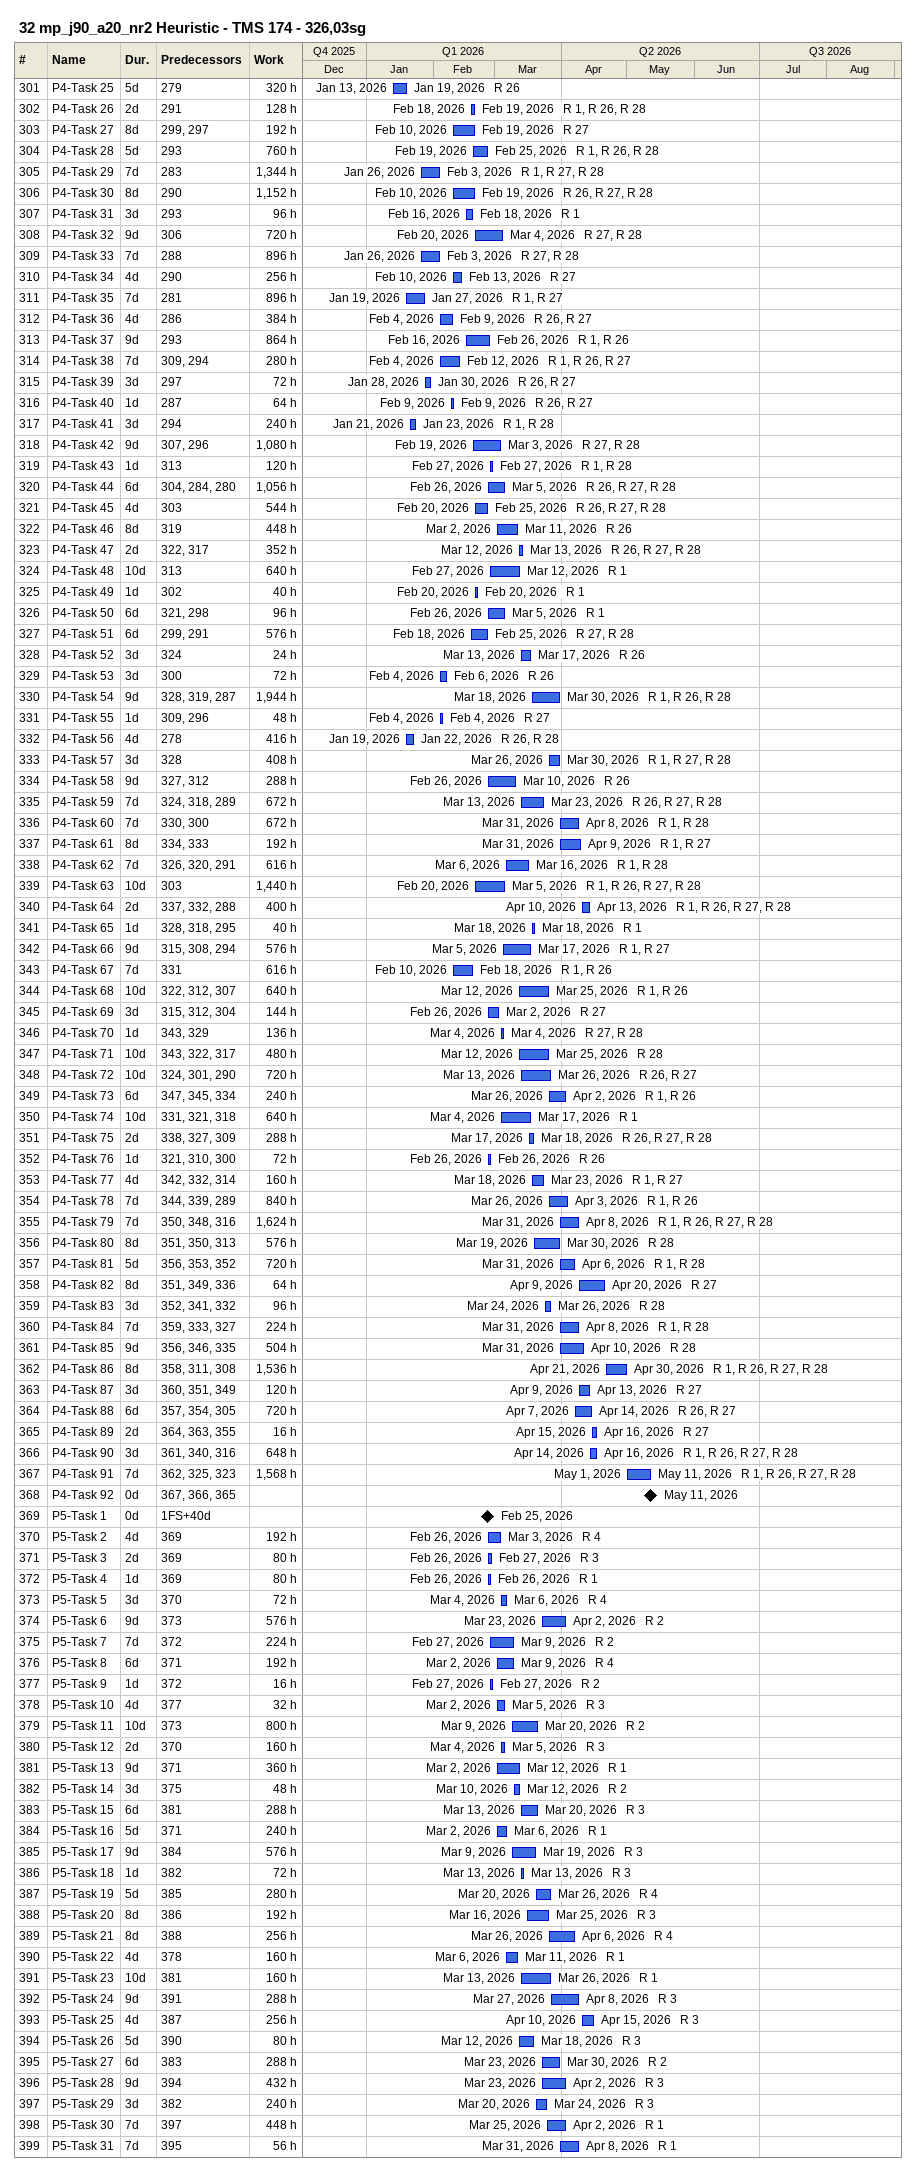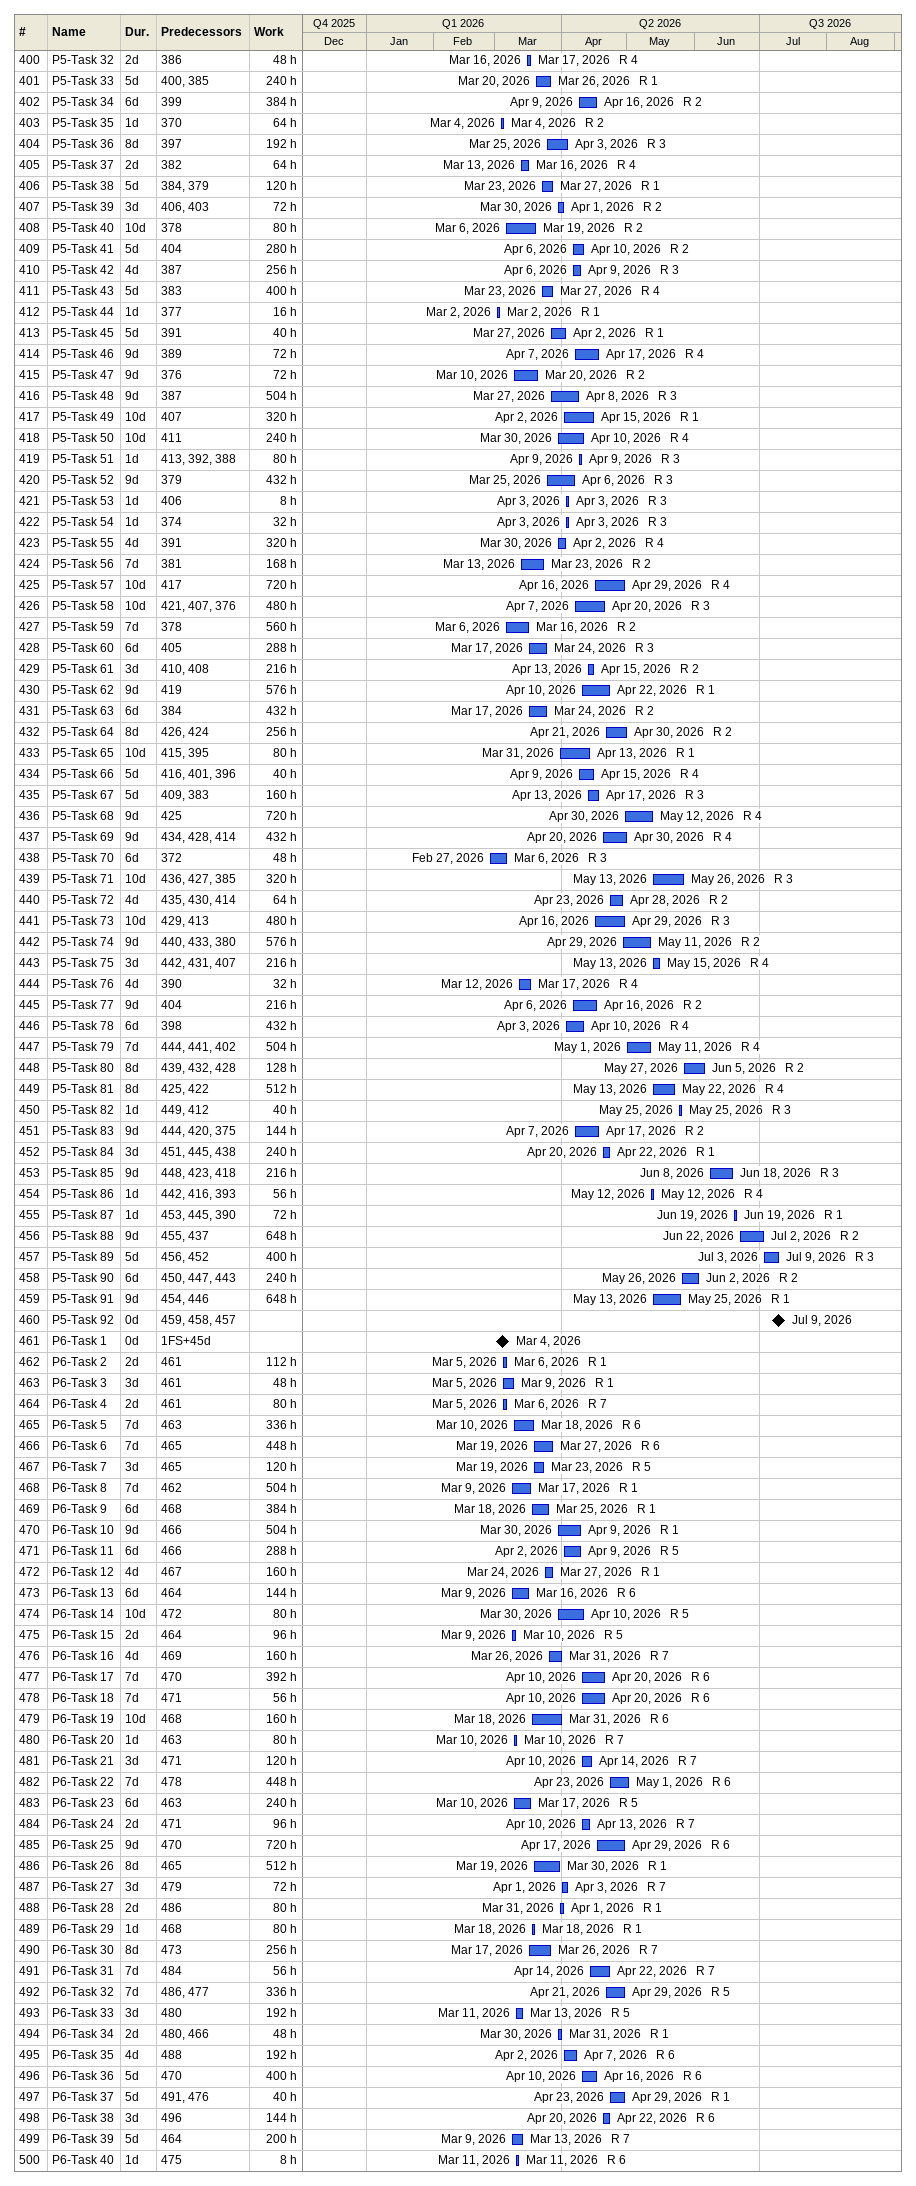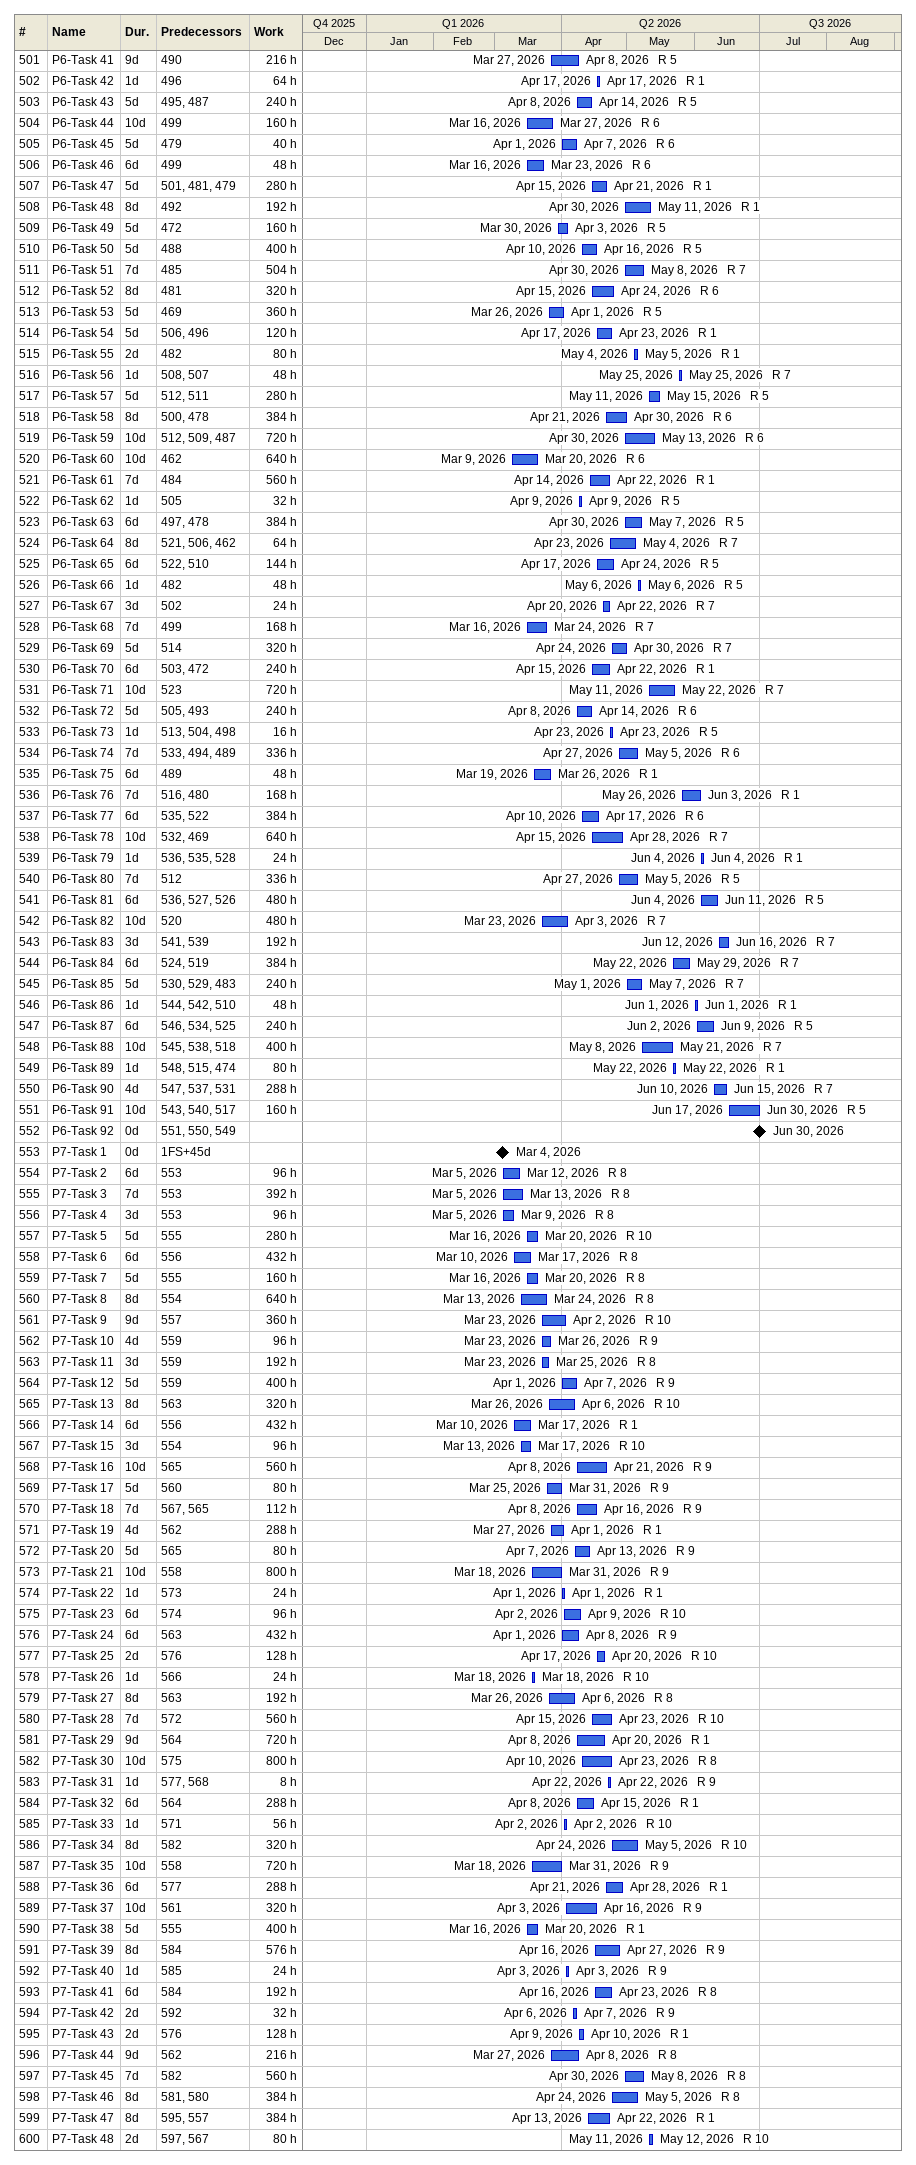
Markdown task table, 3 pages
32 mp_j90_a20_nr2 Heuristic - TMS 174 - 326,03sg

| ID | Task | Duration | Start | Finish | Predecessors | Resources | Work (h) |
|---|---|---|---|---|---|---|---|
| 301 | P4-Task 25 | 5d | 2026-01-13 | 2026-01-19 | 279 | R 26 | 320 |
| 302 | P4-Task 26 | 2d | 2026-02-18 | 2026-02-19 | 291 | R 1, R 26, R 28 | 128 |
| 303 | P4-Task 27 | 8d | 2026-02-10 | 2026-02-19 | 299, 297 | R 27 | 192 |
| 304 | P4-Task 28 | 5d | 2026-02-19 | 2026-02-25 | 293 | R 1, R 26, R 28 | 760 |
| 305 | P4-Task 29 | 7d | 2026-01-26 | 2026-02-03 | 283 | R 1, R 27, R 28 | 1344 |
| 306 | P4-Task 30 | 8d | 2026-02-10 | 2026-02-19 | 290 | R 26, R 27, R 28 | 1152 |
| 307 | P4-Task 31 | 3d | 2026-02-16 | 2026-02-18 | 293 | R 1 | 96 |
| 308 | P4-Task 32 | 9d | 2026-02-20 | 2026-03-04 | 306 | R 27, R 28 | 720 |
| 309 | P4-Task 33 | 7d | 2026-01-26 | 2026-02-03 | 288 | R 27, R 28 | 896 |
| 310 | P4-Task 34 | 4d | 2026-02-10 | 2026-02-13 | 290 | R 27 | 256 |
| 311 | P4-Task 35 | 7d | 2026-01-19 | 2026-01-27 | 281 | R 1, R 27 | 896 |
| 312 | P4-Task 36 | 4d | 2026-02-04 | 2026-02-09 | 286 | R 26, R 27 | 384 |
| 313 | P4-Task 37 | 9d | 2026-02-16 | 2026-02-26 | 293 | R 1, R 26 | 864 |
| 314 | P4-Task 38 | 7d | 2026-02-04 | 2026-02-12 | 309, 294 | R 1, R 26, R 27 | 280 |
| 315 | P4-Task 39 | 3d | 2026-01-28 | 2026-01-30 | 297 | R 26, R 27 | 72 |
| 316 | P4-Task 40 | 1d | 2026-02-09 | 2026-02-09 | 287 | R 26, R 27 | 64 |
| 317 | P4-Task 41 | 3d | 2026-01-21 | 2026-01-23 | 294 | R 1, R 28 | 240 |
| 318 | P4-Task 42 | 9d | 2026-02-19 | 2026-03-03 | 307, 296 | R 27, R 28 | 1080 |
| 319 | P4-Task 43 | 1d | 2026-02-27 | 2026-02-27 | 313 | R 1, R 28 | 120 |
| 320 | P4-Task 44 | 6d | 2026-02-26 | 2026-03-05 | 304, 284, 280 | R 26, R 27, R 28 | 1056 |
| 321 | P4-Task 45 | 4d | 2026-02-20 | 2026-02-25 | 303 | R 26, R 27, R 28 | 544 |
| 322 | P4-Task 46 | 8d | 2026-03-02 | 2026-03-11 | 319 | R 26 | 448 |
| 323 | P4-Task 47 | 2d | 2026-03-12 | 2026-03-13 | 322, 317 | R 26, R 27, R 28 | 352 |
| 324 | P4-Task 48 | 10d | 2026-02-27 | 2026-03-12 | 313 | R 1 | 640 |
| 325 | P4-Task 49 | 1d | 2026-02-20 | 2026-02-20 | 302 | R 1 | 40 |
| 326 | P4-Task 50 | 6d | 2026-02-26 | 2026-03-05 | 321, 298 | R 1 | 96 |
| 327 | P4-Task 51 | 6d | 2026-02-18 | 2026-02-25 | 299, 291 | R 27, R 28 | 576 |
| 328 | P4-Task 52 | 3d | 2026-03-13 | 2026-03-17 | 324 | R 26 | 24 |
| 329 | P4-Task 53 | 3d | 2026-02-04 | 2026-02-06 | 300 | R 26 | 72 |
| 330 | P4-Task 54 | 9d | 2026-03-18 | 2026-03-30 | 328, 319, 287 | R 1, R 26, R 28 | 1944 |
| 331 | P4-Task 55 | 1d | 2026-02-04 | 2026-02-04 | 309, 296 | R 27 | 48 |
| 332 | P4-Task 56 | 4d | 2026-01-19 | 2026-01-22 | 278 | R 26, R 28 | 416 |
| 333 | P4-Task 57 | 3d | 2026-03-26 | 2026-03-30 | 328 | R 1, R 27, R 28 | 408 |
| 334 | P4-Task 58 | 9d | 2026-02-26 | 2026-03-10 | 327, 312 | R 26 | 288 |
| 335 | P4-Task 59 | 7d | 2026-03-13 | 2026-03-23 | 324, 318, 289 | R 26, R 27, R 28 | 672 |
| 336 | P4-Task 60 | 7d | 2026-03-31 | 2026-04-08 | 330, 300 | R 1, R 28 | 672 |
| 337 | P4-Task 61 | 8d | 2026-03-31 | 2026-04-09 | 334, 333 | R 1, R 27 | 192 |
| 338 | P4-Task 62 | 7d | 2026-03-06 | 2026-03-16 | 326, 320, 291 | R 1, R 28 | 616 |
| 339 | P4-Task 63 | 10d | 2026-02-20 | 2026-03-05 | 303 | R 1, R 26, R 27, R 28 | 1440 |
| 340 | P4-Task 64 | 2d | 2026-04-10 | 2026-04-13 | 337, 332, 288 | R 1, R 26, R 27, R 28 | 400 |
| 341 | P4-Task 65 | 1d | 2026-03-18 | 2026-03-18 | 328, 318, 295 | R 1 | 40 |
| 342 | P4-Task 66 | 9d | 2026-03-05 | 2026-03-17 | 315, 308, 294 | R 1, R 27 | 576 |
| 343 | P4-Task 67 | 7d | 2026-02-10 | 2026-02-18 | 331 | R 1, R 26 | 616 |
| 344 | P4-Task 68 | 10d | 2026-03-12 | 2026-03-25 | 322, 312, 307 | R 1, R 26 | 640 |
| 345 | P4-Task 69 | 3d | 2026-02-26 | 2026-03-02 | 315, 312, 304 | R 27 | 144 |
| 346 | P4-Task 70 | 1d | 2026-03-04 | 2026-03-04 | 343, 329 | R 27, R 28 | 136 |
| 347 | P4-Task 71 | 10d | 2026-03-12 | 2026-03-25 | 343, 322, 317 | R 28 | 480 |
| 348 | P4-Task 72 | 10d | 2026-03-13 | 2026-03-26 | 324, 301, 290 | R 26, R 27 | 720 |
| 349 | P4-Task 73 | 6d | 2026-03-26 | 2026-04-02 | 347, 345, 334 | R 1, R 26 | 240 |
| 350 | P4-Task 74 | 10d | 2026-03-04 | 2026-03-17 | 331, 321, 318 | R 1 | 640 |
| 351 | P4-Task 75 | 2d | 2026-03-17 | 2026-03-18 | 338, 327, 309 | R 26, R 27, R 28 | 288 |
| 352 | P4-Task 76 | 1d | 2026-02-26 | 2026-02-26 | 321, 310, 300 | R 26 | 72 |
| 353 | P4-Task 77 | 4d | 2026-03-18 | 2026-03-23 | 342, 332, 314 | R 1, R 27 | 160 |
| 354 | P4-Task 78 | 7d | 2026-03-26 | 2026-04-03 | 344, 339, 289 | R 1, R 26 | 840 |
| 355 | P4-Task 79 | 7d | 2026-03-31 | 2026-04-08 | 350, 348, 316 | R 1, R 26, R 27, R 28 | 1624 |
| 356 | P4-Task 80 | 8d | 2026-03-19 | 2026-03-30 | 351, 350, 313 | R 28 | 576 |
| 357 | P4-Task 81 | 5d | 2026-03-31 | 2026-04-06 | 356, 353, 352 | R 1, R 28 | 720 |
| 358 | P4-Task 82 | 8d | 2026-04-09 | 2026-04-20 | 351, 349, 336 | R 27 | 64 |
| 359 | P4-Task 83 | 3d | 2026-03-24 | 2026-03-26 | 352, 341, 332 | R 28 | 96 |
| 360 | P4-Task 84 | 7d | 2026-03-31 | 2026-04-08 | 359, 333, 327 | R 1, R 28 | 224 |
| 361 | P4-Task 85 | 9d | 2026-03-31 | 2026-04-10 | 356, 346, 335 | R 28 | 504 |
| 362 | P4-Task 86 | 8d | 2026-04-21 | 2026-04-30 | 358, 311, 308 | R 1, R 26, R 27, R 28 | 1536 |
| 363 | P4-Task 87 | 3d | 2026-04-09 | 2026-04-13 | 360, 351, 349 | R 27 | 120 |
| 364 | P4-Task 88 | 6d | 2026-04-07 | 2026-04-14 | 357, 354, 305 | R 26, R 27 | 720 |
| 365 | P4-Task 89 | 2d | 2026-04-15 | 2026-04-16 | 364, 363, 355 | R 27 | 16 |
| 366 | P4-Task 90 | 3d | 2026-04-14 | 2026-04-16 | 361, 340, 316 | R 1, R 26, R 27, R 28 | 648 |
| 367 | P4-Task 91 | 7d | 2026-05-01 | 2026-05-11 | 362, 325, 323 | R 1, R 26, R 27, R 28 | 1568 |
| 368 | P4-Task 92 | 0d | 2026-05-11 | 2026-05-11 | 367, 366, 365 |  |  |
| 369 | P5-Task 1 | 0d | 2026-02-25 | 2026-02-25 | 1FS+40d |  |  |
| 370 | P5-Task 2 | 4d | 2026-02-26 | 2026-03-03 | 369 | R 4 | 192 |
| 371 | P5-Task 3 | 2d | 2026-02-26 | 2026-02-27 | 369 | R 3 | 80 |
| 372 | P5-Task 4 | 1d | 2026-02-26 | 2026-02-26 | 369 | R 1 | 80 |
| 373 | P5-Task 5 | 3d | 2026-03-04 | 2026-03-06 | 370 | R 4 | 72 |
| 374 | P5-Task 6 | 9d | 2026-03-23 | 2026-04-02 | 373 | R 2 | 576 |
| 375 | P5-Task 7 | 7d | 2026-02-27 | 2026-03-09 | 372 | R 2 | 224 |
| 376 | P5-Task 8 | 6d | 2026-03-02 | 2026-03-09 | 371 | R 4 | 192 |
| 377 | P5-Task 9 | 1d | 2026-02-27 | 2026-02-27 | 372 | R 2 | 16 |
| 378 | P5-Task 10 | 4d | 2026-03-02 | 2026-03-05 | 377 | R 3 | 32 |
| 379 | P5-Task 11 | 10d | 2026-03-09 | 2026-03-20 | 373 | R 2 | 800 |
| 380 | P5-Task 12 | 2d | 2026-03-04 | 2026-03-05 | 370 | R 3 | 160 |
| 381 | P5-Task 13 | 9d | 2026-03-02 | 2026-03-12 | 371 | R 1 | 360 |
| 382 | P5-Task 14 | 3d | 2026-03-10 | 2026-03-12 | 375 | R 2 | 48 |
| 383 | P5-Task 15 | 6d | 2026-03-13 | 2026-03-20 | 381 | R 3 | 288 |
| 384 | P5-Task 16 | 5d | 2026-03-02 | 2026-03-06 | 371 | R 1 | 240 |
| 385 | P5-Task 17 | 9d | 2026-03-09 | 2026-03-19 | 384 | R 3 | 576 |
| 386 | P5-Task 18 | 1d | 2026-03-13 | 2026-03-13 | 382 | R 3 | 72 |
| 387 | P5-Task 19 | 5d | 2026-03-20 | 2026-03-26 | 385 | R 4 | 280 |
| 388 | P5-Task 20 | 8d | 2026-03-16 | 2026-03-25 | 386 | R 3 | 192 |
| 389 | P5-Task 21 | 8d | 2026-03-26 | 2026-04-06 | 388 | R 4 | 256 |
| 390 | P5-Task 22 | 4d | 2026-03-06 | 2026-03-11 | 378 | R 1 | 160 |
| 391 | P5-Task 23 | 10d | 2026-03-13 | 2026-03-26 | 381 | R 1 | 160 |
| 392 | P5-Task 24 | 9d | 2026-03-27 | 2026-04-08 | 391 | R 3 | 288 |
| 393 | P5-Task 25 | 4d | 2026-04-10 | 2026-04-15 | 387 | R 3 | 256 |
| 394 | P5-Task 26 | 5d | 2026-03-12 | 2026-03-18 | 390 | R 3 | 80 |
| 395 | P5-Task 27 | 6d | 2026-03-23 | 2026-03-30 | 383 | R 2 | 288 |
| 396 | P5-Task 28 | 9d | 2026-03-23 | 2026-04-02 | 394 | R 3 | 432 |
| 397 | P5-Task 29 | 3d | 2026-03-20 | 2026-03-24 | 382 | R 3 | 240 |
| 398 | P5-Task 30 | 7d | 2026-03-25 | 2026-04-02 | 397 | R 1 | 448 |
| 399 | P5-Task 31 | 7d | 2026-03-31 | 2026-04-08 | 395 | R 1 | 56 |
| 400 | P5-Task 32 | 2d | 2026-03-16 | 2026-03-17 | 386 | R 4 | 48 |
| 401 | P5-Task 33 | 5d | 2026-03-20 | 2026-03-26 | 400, 385 | R 1 | 240 |
| 402 | P5-Task 34 | 6d | 2026-04-09 | 2026-04-16 | 399 | R 2 | 384 |
| 403 | P5-Task 35 | 1d | 2026-03-04 | 2026-03-04 | 370 | R 2 | 64 |
| 404 | P5-Task 36 | 8d | 2026-03-25 | 2026-04-03 | 397 | R 3 | 192 |
| 405 | P5-Task 37 | 2d | 2026-03-13 | 2026-03-16 | 382 | R 4 | 64 |
| 406 | P5-Task 38 | 5d | 2026-03-23 | 2026-03-27 | 384, 379 | R 1 | 120 |
| 407 | P5-Task 39 | 3d | 2026-03-30 | 2026-04-01 | 406, 403 | R 2 | 72 |
| 408 | P5-Task 40 | 10d | 2026-03-06 | 2026-03-19 | 378 | R 2 | 80 |
| 409 | P5-Task 41 | 5d | 2026-04-06 | 2026-04-10 | 404 | R 2 | 280 |
| 410 | P5-Task 42 | 4d | 2026-04-06 | 2026-04-09 | 387 | R 3 | 256 |
| 411 | P5-Task 43 | 5d | 2026-03-23 | 2026-03-27 | 383 | R 4 | 400 |
| 412 | P5-Task 44 | 1d | 2026-03-02 | 2026-03-02 | 377 | R 1 | 16 |
| 413 | P5-Task 45 | 5d | 2026-03-27 | 2026-04-02 | 391 | R 1 | 40 |
| 414 | P5-Task 46 | 9d | 2026-04-07 | 2026-04-17 | 389 | R 4 | 72 |
| 415 | P5-Task 47 | 9d | 2026-03-10 | 2026-03-20 | 376 | R 2 | 72 |
| 416 | P5-Task 48 | 9d | 2026-03-27 | 2026-04-08 | 387 | R 3 | 504 |
| 417 | P5-Task 49 | 10d | 2026-04-02 | 2026-04-15 | 407 | R 1 | 320 |
| 418 | P5-Task 50 | 10d | 2026-03-30 | 2026-04-10 | 411 | R 4 | 240 |
| 419 | P5-Task 51 | 1d | 2026-04-09 | 2026-04-09 | 413, 392, 388 | R 3 | 80 |
| 420 | P5-Task 52 | 9d | 2026-03-25 | 2026-04-06 | 379 | R 3 | 432 |
| 421 | P5-Task 53 | 1d | 2026-04-03 | 2026-04-03 | 406 | R 3 | 8 |
| 422 | P5-Task 54 | 1d | 2026-04-03 | 2026-04-03 | 374 | R 3 | 32 |
| 423 | P5-Task 55 | 4d | 2026-03-30 | 2026-04-02 | 391 | R 4 | 320 |
| 424 | P5-Task 56 | 7d | 2026-03-13 | 2026-03-23 | 381 | R 2 | 168 |
| 425 | P5-Task 57 | 10d | 2026-04-16 | 2026-04-29 | 417 | R 4 | 720 |
| 426 | P5-Task 58 | 10d | 2026-04-07 | 2026-04-20 | 421, 407, 376 | R 3 | 480 |
| 427 | P5-Task 59 | 7d | 2026-03-06 | 2026-03-16 | 378 | R 2 | 560 |
| 428 | P5-Task 60 | 6d | 2026-03-17 | 2026-03-24 | 405 | R 3 | 288 |
| 429 | P5-Task 61 | 3d | 2026-04-13 | 2026-04-15 | 410, 408 | R 2 | 216 |
| 430 | P5-Task 62 | 9d | 2026-04-10 | 2026-04-22 | 419 | R 1 | 576 |
| 431 | P5-Task 63 | 6d | 2026-03-17 | 2026-03-24 | 384 | R 2 | 432 |
| 432 | P5-Task 64 | 8d | 2026-04-21 | 2026-04-30 | 426, 424 | R 2 | 256 |
| 433 | P5-Task 65 | 10d | 2026-03-31 | 2026-04-13 | 415, 395 | R 1 | 80 |
| 434 | P5-Task 66 | 5d | 2026-04-09 | 2026-04-15 | 416, 401, 396 | R 4 | 40 |
| 435 | P5-Task 67 | 5d | 2026-04-13 | 2026-04-17 | 409, 383 | R 3 | 160 |
| 436 | P5-Task 68 | 9d | 2026-04-30 | 2026-05-12 | 425 | R 4 | 720 |
| 437 | P5-Task 69 | 9d | 2026-04-20 | 2026-04-30 | 434, 428, 414 | R 4 | 432 |
| 438 | P5-Task 70 | 6d | 2026-02-27 | 2026-03-06 | 372 | R 3 | 48 |
| 439 | P5-Task 71 | 10d | 2026-05-13 | 2026-05-26 | 436, 427, 385 | R 3 | 320 |
| 440 | P5-Task 72 | 4d | 2026-04-23 | 2026-04-28 | 435, 430, 414 | R 2 | 64 |
| 441 | P5-Task 73 | 10d | 2026-04-16 | 2026-04-29 | 429, 413 | R 3 | 480 |
| 442 | P5-Task 74 | 9d | 2026-04-29 | 2026-05-11 | 440, 433, 380 | R 2 | 576 |
| 443 | P5-Task 75 | 3d | 2026-05-13 | 2026-05-15 | 442, 431, 407 | R 4 | 216 |
| 444 | P5-Task 76 | 4d | 2026-03-12 | 2026-03-17 | 390 | R 4 | 32 |
| 445 | P5-Task 77 | 9d | 2026-04-06 | 2026-04-16 | 404 | R 2 | 216 |
| 446 | P5-Task 78 | 6d | 2026-04-03 | 2026-04-10 | 398 | R 4 | 432 |
| 447 | P5-Task 79 | 7d | 2026-05-01 | 2026-05-11 | 444, 441, 402 | R 4 | 504 |
| 448 | P5-Task 80 | 8d | 2026-05-27 | 2026-06-05 | 439, 432, 428 | R 2 | 128 |
| 449 | P5-Task 81 | 8d | 2026-05-13 | 2026-05-22 | 425, 422 | R 4 | 512 |
| 450 | P5-Task 82 | 1d | 2026-05-25 | 2026-05-25 | 449, 412 | R 3 | 40 |
| 451 | P5-Task 83 | 9d | 2026-04-07 | 2026-04-17 | 444, 420, 375 | R 2 | 144 |
| 452 | P5-Task 84 | 3d | 2026-04-20 | 2026-04-22 | 451, 445, 438 | R 1 | 240 |
| 453 | P5-Task 85 | 9d | 2026-06-08 | 2026-06-18 | 448, 423, 418 | R 3 | 216 |
| 454 | P5-Task 86 | 1d | 2026-05-12 | 2026-05-12 | 442, 416, 393 | R 4 | 56 |
| 455 | P5-Task 87 | 1d | 2026-06-19 | 2026-06-19 | 453, 445, 390 | R 1 | 72 |
| 456 | P5-Task 88 | 9d | 2026-06-22 | 2026-07-02 | 455, 437 | R 2 | 648 |
| 457 | P5-Task 89 | 5d | 2026-07-03 | 2026-07-09 | 456, 452 | R 3 | 400 |
| 458 | P5-Task 90 | 6d | 2026-05-26 | 2026-06-02 | 450, 447, 443 | R 2 | 240 |
| 459 | P5-Task 91 | 9d | 2026-05-13 | 2026-05-25 | 454, 446 | R 1 | 648 |
| 460 | P5-Task 92 | 0d | 2026-07-09 | 2026-07-09 | 459, 458, 457 |  |  |
| 461 | P6-Task 1 | 0d | 2026-03-04 | 2026-03-04 | 1FS+45d |  |  |
| 462 | P6-Task 2 | 2d | 2026-03-05 | 2026-03-06 | 461 | R 1 | 112 |
| 463 | P6-Task 3 | 3d | 2026-03-05 | 2026-03-09 | 461 | R 1 | 48 |
| 464 | P6-Task 4 | 2d | 2026-03-05 | 2026-03-06 | 461 | R 7 | 80 |
| 465 | P6-Task 5 | 7d | 2026-03-10 | 2026-03-18 | 463 | R 6 | 336 |
| 466 | P6-Task 6 | 7d | 2026-03-19 | 2026-03-27 | 465 | R 6 | 448 |
| 467 | P6-Task 7 | 3d | 2026-03-19 | 2026-03-23 | 465 | R 5 | 120 |
| 468 | P6-Task 8 | 7d | 2026-03-09 | 2026-03-17 | 462 | R 1 | 504 |
| 469 | P6-Task 9 | 6d | 2026-03-18 | 2026-03-25 | 468 | R 1 | 384 |
| 470 | P6-Task 10 | 9d | 2026-03-30 | 2026-04-09 | 466 | R 1 | 504 |
| 471 | P6-Task 11 | 6d | 2026-04-02 | 2026-04-09 | 466 | R 5 | 288 |
| 472 | P6-Task 12 | 4d | 2026-03-24 | 2026-03-27 | 467 | R 1 | 160 |
| 473 | P6-Task 13 | 6d | 2026-03-09 | 2026-03-16 | 464 | R 6 | 144 |
| 474 | P6-Task 14 | 10d | 2026-03-30 | 2026-04-10 | 472 | R 5 | 80 |
| 475 | P6-Task 15 | 2d | 2026-03-09 | 2026-03-10 | 464 | R 5 | 96 |
| 476 | P6-Task 16 | 4d | 2026-03-26 | 2026-03-31 | 469 | R 7 | 160 |
| 477 | P6-Task 17 | 7d | 2026-04-10 | 2026-04-20 | 470 | R 6 | 392 |
| 478 | P6-Task 18 | 7d | 2026-04-10 | 2026-04-20 | 471 | R 6 | 56 |
| 479 | P6-Task 19 | 10d | 2026-03-18 | 2026-03-31 | 468 | R 6 | 160 |
| 480 | P6-Task 20 | 1d | 2026-03-10 | 2026-03-10 | 463 | R 7 | 80 |
| 481 | P6-Task 21 | 3d | 2026-04-10 | 2026-04-14 | 471 | R 7 | 120 |
| 482 | P6-Task 22 | 7d | 2026-04-23 | 2026-05-01 | 478 | R 6 | 448 |
| 483 | P6-Task 23 | 6d | 2026-03-10 | 2026-03-17 | 463 | R 5 | 240 |
| 484 | P6-Task 24 | 2d | 2026-04-10 | 2026-04-13 | 471 | R 7 | 96 |
| 485 | P6-Task 25 | 9d | 2026-04-17 | 2026-04-29 | 470 | R 6 | 720 |
| 486 | P6-Task 26 | 8d | 2026-03-19 | 2026-03-30 | 465 | R 1 | 512 |
| 487 | P6-Task 27 | 3d | 2026-04-01 | 2026-04-03 | 479 | R 7 | 72 |
| 488 | P6-Task 28 | 2d | 2026-03-31 | 2026-04-01 | 486 | R 1 | 80 |
| 489 | P6-Task 29 | 1d | 2026-03-18 | 2026-03-18 | 468 | R 1 | 80 |
| 490 | P6-Task 30 | 8d | 2026-03-17 | 2026-03-26 | 473 | R 7 | 256 |
| 491 | P6-Task 31 | 7d | 2026-04-14 | 2026-04-22 | 484 | R 7 | 56 |
| 492 | P6-Task 32 | 7d | 2026-04-21 | 2026-04-29 | 486, 477 | R 5 | 336 |
| 493 | P6-Task 33 | 3d | 2026-03-11 | 2026-03-13 | 480 | R 5 | 192 |
| 494 | P6-Task 34 | 2d | 2026-03-30 | 2026-03-31 | 480, 466 | R 1 | 48 |
| 495 | P6-Task 35 | 4d | 2026-04-02 | 2026-04-07 | 488 | R 6 | 192 |
| 496 | P6-Task 36 | 5d | 2026-04-10 | 2026-04-16 | 470 | R 6 | 400 |
| 497 | P6-Task 37 | 5d | 2026-04-23 | 2026-04-29 | 491, 476 | R 1 | 40 |
| 498 | P6-Task 38 | 3d | 2026-04-20 | 2026-04-22 | 496 | R 6 | 144 |
| 499 | P6-Task 39 | 5d | 2026-03-09 | 2026-03-13 | 464 | R 7 | 200 |
| 500 | P6-Task 40 | 1d | 2026-03-11 | 2026-03-11 | 475 | R 6 | 8 |
| 501 | P6-Task 41 | 9d | 2026-03-27 | 2026-04-08 | 490 | R 5 | 216 |
| 502 | P6-Task 42 | 1d | 2026-04-17 | 2026-04-17 | 496 | R 1 | 64 |
| 503 | P6-Task 43 | 5d | 2026-04-08 | 2026-04-14 | 495, 487 | R 5 | 240 |
| 504 | P6-Task 44 | 10d | 2026-03-16 | 2026-03-27 | 499 | R 6 | 160 |
| 505 | P6-Task 45 | 5d | 2026-04-01 | 2026-04-07 | 479 | R 6 | 40 |
| 506 | P6-Task 46 | 6d | 2026-03-16 | 2026-03-23 | 499 | R 6 | 48 |
| 507 | P6-Task 47 | 5d | 2026-04-15 | 2026-04-21 | 501, 481, 479 | R 1 | 280 |
| 508 | P6-Task 48 | 8d | 2026-04-30 | 2026-05-11 | 492 | R 1 | 192 |
| 509 | P6-Task 49 | 5d | 2026-03-30 | 2026-04-03 | 472 | R 5 | 160 |
| 510 | P6-Task 50 | 5d | 2026-04-10 | 2026-04-16 | 488 | R 5 | 400 |
| 511 | P6-Task 51 | 7d | 2026-04-30 | 2026-05-08 | 485 | R 7 | 504 |
| 512 | P6-Task 52 | 8d | 2026-04-15 | 2026-04-24 | 481 | R 6 | 320 |
| 513 | P6-Task 53 | 5d | 2026-03-26 | 2026-04-01 | 469 | R 5 | 360 |
| 514 | P6-Task 54 | 5d | 2026-04-17 | 2026-04-23 | 506, 496 | R 1 | 120 |
| 515 | P6-Task 55 | 2d | 2026-05-04 | 2026-05-05 | 482 | R 1 | 80 |
| 516 | P6-Task 56 | 1d | 2026-05-25 | 2026-05-25 | 508, 507 | R 7 | 48 |
| 517 | P6-Task 57 | 5d | 2026-05-11 | 2026-05-15 | 512, 511 | R 5 | 280 |
| 518 | P6-Task 58 | 8d | 2026-04-21 | 2026-04-30 | 500, 478 | R 6 | 384 |
| 519 | P6-Task 59 | 10d | 2026-04-30 | 2026-05-13 | 512, 509, 487 | R 6 | 720 |
| 520 | P6-Task 60 | 10d | 2026-03-09 | 2026-03-20 | 462 | R 6 | 640 |
| 521 | P6-Task 61 | 7d | 2026-04-14 | 2026-04-22 | 484 | R 1 | 560 |
| 522 | P6-Task 62 | 1d | 2026-04-09 | 2026-04-09 | 505 | R 5 | 32 |
| 523 | P6-Task 63 | 6d | 2026-04-30 | 2026-05-07 | 497, 478 | R 5 | 384 |
| 524 | P6-Task 64 | 8d | 2026-04-23 | 2026-05-04 | 521, 506, 462 | R 7 | 64 |
| 525 | P6-Task 65 | 6d | 2026-04-17 | 2026-04-24 | 522, 510 | R 5 | 144 |
| 526 | P6-Task 66 | 1d | 2026-05-06 | 2026-05-06 | 482 | R 5 | 48 |
| 527 | P6-Task 67 | 3d | 2026-04-20 | 2026-04-22 | 502 | R 7 | 24 |
| 528 | P6-Task 68 | 7d | 2026-03-16 | 2026-03-24 | 499 | R 7 | 168 |
| 529 | P6-Task 69 | 5d | 2026-04-24 | 2026-04-30 | 514 | R 7 | 320 |
| 530 | P6-Task 70 | 6d | 2026-04-15 | 2026-04-22 | 503, 472 | R 1 | 240 |
| 531 | P6-Task 71 | 10d | 2026-05-11 | 2026-05-22 | 523 | R 7 | 720 |
| 532 | P6-Task 72 | 5d | 2026-04-08 | 2026-04-14 | 505, 493 | R 6 | 240 |
| 533 | P6-Task 73 | 1d | 2026-04-23 | 2026-04-23 | 513, 504, 498 | R 5 | 16 |
| 534 | P6-Task 74 | 7d | 2026-04-27 | 2026-05-05 | 533, 494, 489 | R 6 | 336 |
| 535 | P6-Task 75 | 6d | 2026-03-19 | 2026-03-26 | 489 | R 1 | 48 |
| 536 | P6-Task 76 | 7d | 2026-05-26 | 2026-06-03 | 516, 480 | R 1 | 168 |
| 537 | P6-Task 77 | 6d | 2026-04-10 | 2026-04-17 | 535, 522 | R 6 | 384 |
| 538 | P6-Task 78 | 10d | 2026-04-15 | 2026-04-28 | 532, 469 | R 7 | 640 |
| 539 | P6-Task 79 | 1d | 2026-06-04 | 2026-06-04 | 536, 535, 528 | R 1 | 24 |
| 540 | P6-Task 80 | 7d | 2026-04-27 | 2026-05-05 | 512 | R 5 | 336 |
| 541 | P6-Task 81 | 6d | 2026-06-04 | 2026-06-11 | 536, 527, 526 | R 5 | 480 |
| 542 | P6-Task 82 | 10d | 2026-03-23 | 2026-04-03 | 520 | R 7 | 480 |
| 543 | P6-Task 83 | 3d | 2026-06-12 | 2026-06-16 | 541, 539 | R 7 | 192 |
| 544 | P6-Task 84 | 6d | 2026-05-22 | 2026-05-29 | 524, 519 | R 7 | 384 |
| 545 | P6-Task 85 | 5d | 2026-05-01 | 2026-05-07 | 530, 529, 483 | R 7 | 240 |
| 546 | P6-Task 86 | 1d | 2026-06-01 | 2026-06-01 | 544, 542, 510 | R 1 | 48 |
| 547 | P6-Task 87 | 6d | 2026-06-02 | 2026-06-09 | 546, 534, 525 | R 5 | 240 |
| 548 | P6-Task 88 | 10d | 2026-05-08 | 2026-05-21 | 545, 538, 518 | R 7 | 400 |
| 549 | P6-Task 89 | 1d | 2026-05-22 | 2026-05-22 | 548, 515, 474 | R 1 | 80 |
| 550 | P6-Task 90 | 4d | 2026-06-10 | 2026-06-15 | 547, 537, 531 | R 7 | 288 |
| 551 | P6-Task 91 | 10d | 2026-06-17 | 2026-06-30 | 543, 540, 517 | R 5 | 160 |
| 552 | P6-Task 92 | 0d | 2026-06-30 | 2026-06-30 | 551, 550, 549 |  |  |
| 553 | P7-Task 1 | 0d | 2026-03-04 | 2026-03-04 | 1FS+45d |  |  |
| 554 | P7-Task 2 | 6d | 2026-03-05 | 2026-03-12 | 553 | R 8 | 96 |
| 555 | P7-Task 3 | 7d | 2026-03-05 | 2026-03-13 | 553 | R 8 | 392 |
| 556 | P7-Task 4 | 3d | 2026-03-05 | 2026-03-09 | 553 | R 8 | 96 |
| 557 | P7-Task 5 | 5d | 2026-03-16 | 2026-03-20 | 555 | R 10 | 280 |
| 558 | P7-Task 6 | 6d | 2026-03-10 | 2026-03-17 | 556 | R 8 | 432 |
| 559 | P7-Task 7 | 5d | 2026-03-16 | 2026-03-20 | 555 | R 8 | 160 |
| 560 | P7-Task 8 | 8d | 2026-03-13 | 2026-03-24 | 554 | R 8 | 640 |
| 561 | P7-Task 9 | 9d | 2026-03-23 | 2026-04-02 | 557 | R 10 | 360 |
| 562 | P7-Task 10 | 4d | 2026-03-23 | 2026-03-26 | 559 | R 9 | 96 |
| 563 | P7-Task 11 | 3d | 2026-03-23 | 2026-03-25 | 559 | R 8 | 192 |
| 564 | P7-Task 12 | 5d | 2026-04-01 | 2026-04-07 | 559 | R 9 | 400 |
| 565 | P7-Task 13 | 8d | 2026-03-26 | 2026-04-06 | 563 | R 10 | 320 |
| 566 | P7-Task 14 | 6d | 2026-03-10 | 2026-03-17 | 556 | R 1 | 432 |
| 567 | P7-Task 15 | 3d | 2026-03-13 | 2026-03-17 | 554 | R 10 | 96 |
| 568 | P7-Task 16 | 10d | 2026-04-08 | 2026-04-21 | 565 | R 9 | 560 |
| 569 | P7-Task 17 | 5d | 2026-03-25 | 2026-03-31 | 560 | R 9 | 80 |
| 570 | P7-Task 18 | 7d | 2026-04-08 | 2026-04-16 | 567, 565 | R 9 | 112 |
| 571 | P7-Task 19 | 4d | 2026-03-27 | 2026-04-01 | 562 | R 1 | 288 |
| 572 | P7-Task 20 | 5d | 2026-04-07 | 2026-04-13 | 565 | R 9 | 80 |
| 573 | P7-Task 21 | 10d | 2026-03-18 | 2026-03-31 | 558 | R 9 | 800 |
| 574 | P7-Task 22 | 1d | 2026-04-01 | 2026-04-01 | 573 | R 1 | 24 |
| 575 | P7-Task 23 | 6d | 2026-04-02 | 2026-04-09 | 574 | R 10 | 96 |
| 576 | P7-Task 24 | 6d | 2026-04-01 | 2026-04-08 | 563 | R 9 | 432 |
| 577 | P7-Task 25 | 2d | 2026-04-17 | 2026-04-20 | 576 | R 10 | 128 |
| 578 | P7-Task 26 | 1d | 2026-03-18 | 2026-03-18 | 566 | R 10 | 24 |
| 579 | P7-Task 27 | 8d | 2026-03-26 | 2026-04-06 | 563 | R 8 | 192 |
| 580 | P7-Task 28 | 7d | 2026-04-15 | 2026-04-23 | 572 | R 10 | 560 |
| 581 | P7-Task 29 | 9d | 2026-04-08 | 2026-04-20 | 564 | R 1 | 720 |
| 582 | P7-Task 30 | 10d | 2026-04-10 | 2026-04-23 | 575 | R 8 | 800 |
| 583 | P7-Task 31 | 1d | 2026-04-22 | 2026-04-22 | 577, 568 | R 9 | 8 |
| 584 | P7-Task 32 | 6d | 2026-04-08 | 2026-04-15 | 564 | R 1 | 288 |
| 585 | P7-Task 33 | 1d | 2026-04-02 | 2026-04-02 | 571 | R 10 | 56 |
| 586 | P7-Task 34 | 8d | 2026-04-24 | 2026-05-05 | 582 | R 10 | 320 |
| 587 | P7-Task 35 | 10d | 2026-03-18 | 2026-03-31 | 558 | R 9 | 720 |
| 588 | P7-Task 36 | 6d | 2026-04-21 | 2026-04-28 | 577 | R 1 | 288 |
| 589 | P7-Task 37 | 10d | 2026-04-03 | 2026-04-16 | 561 | R 9 | 320 |
| 590 | P7-Task 38 | 5d | 2026-03-16 | 2026-03-20 | 555 | R 1 | 400 |
| 591 | P7-Task 39 | 8d | 2026-04-16 | 2026-04-27 | 584 | R 9 | 576 |
| 592 | P7-Task 40 | 1d | 2026-04-03 | 2026-04-03 | 585 | R 9 | 24 |
| 593 | P7-Task 41 | 6d | 2026-04-16 | 2026-04-23 | 584 | R 8 | 192 |
| 594 | P7-Task 42 | 2d | 2026-04-06 | 2026-04-07 | 592 | R 9 | 32 |
| 595 | P7-Task 43 | 2d | 2026-04-09 | 2026-04-10 | 576 | R 1 | 128 |
| 596 | P7-Task 44 | 9d | 2026-03-27 | 2026-04-08 | 562 | R 8 | 216 |
| 597 | P7-Task 45 | 7d | 2026-04-30 | 2026-05-08 | 582 | R 8 | 560 |
| 598 | P7-Task 46 | 8d | 2026-04-24 | 2026-05-05 | 581, 580 | R 8 | 384 |
| 599 | P7-Task 47 | 8d | 2026-04-13 | 2026-04-22 | 595, 557 | R 1 | 384 |
| 600 | P7-Task 48 | 2d | 2026-05-11 | 2026-05-12 | 597, 567 | R 10 | 80 |
